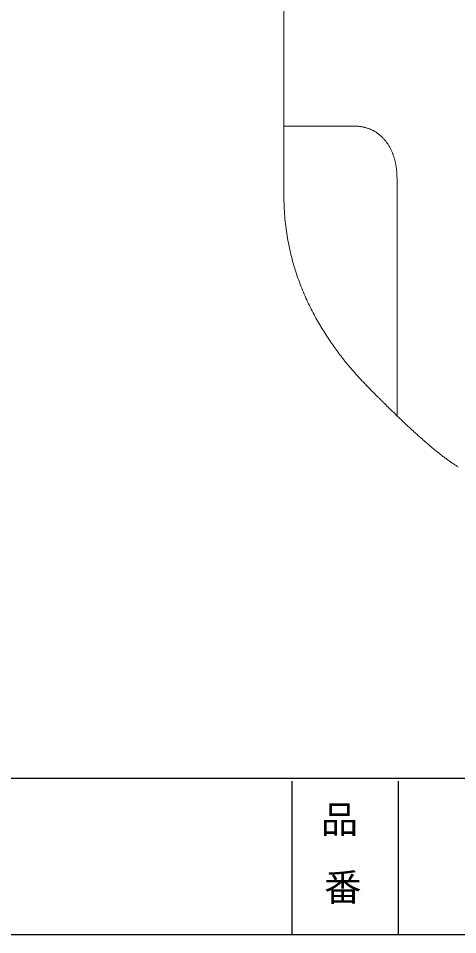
# Model space of a CAD drawing. Units: millimetres on the paper. Extents: x -142 to 142, y -95 to 95.
# Drawn here: x -58.1 to -28.5, y -94.8 to -33.3 of the extents above; entities that cross this region are included whole.
import ezdxf
from ezdxf.enums import TextEntityAlignment as Align

# ---------------------------------------------------------------- set-up
doc = ezdxf.new("R2010")
doc.units = ezdxf.units.MM
doc.layers.add('0-3_枠', color=7, linetype='Continuous')
doc.layers.add('0-7__レイヤー_', color=7, linetype='Continuous', lineweight=18)
doc.styles.add('ＭＳ ゴシック', font='')
doc.styles.get('ＭＳ ゴシック').set_extended_font_data('MS Gothic')

msp = doc.modelspace()

# ---------------------------------------------------------------- linework, layer by layer
at = {"layer": '0-3_枠'}
for p, q in [((141.803, -84.358), (-141.803, -84.354)), ((-39.681, -84.522), (-39.681, -94.842)), ((-32.546, -84.522), (-32.546, -94.842))]:
    msp.add_line(p, q, dxfattribs=at)
msp.add_lwpolyline([(-141.803, 94.842), (141.803, 94.842), (141.803, -94.842), (-141.803, -94.842)], close=True, dxfattribs=at)
at = {"layer": '0-7__レイヤー_'}
for p, q in [((-40.221, -32.682), (-40.221, -45.198)), ((-32.62, -43.999), (-32.62, -59.979))]:
    msp.add_line(p, q, dxfattribs=at)
for points in [[(-40.222, -40.511), (-40.221, -40.511), (-40.219, -40.511), (-40.215, -40.511), (-40.21, -40.511), (-40.203, -40.511), (-40.195, -40.511), (-40.185, -40.511), (-40.174, -40.511), (-40.162, -40.511), (-40.148, -40.511), (-40.133, -40.511), (-40.117, -40.511), (-40.099, -40.511), (-40.08, -40.511), (-40.06, -40.511), (-40.039, -40.511), (-40.016, -40.511), (-39.992, -40.511), (-39.967, -40.511), (-39.941, -40.511), (-39.914, -40.511), (-39.886, -40.511), (-39.856, -40.511), (-39.826, -40.511), (-39.794, -40.511), (-39.762, -40.511), (-39.729, -40.511), (-39.694, -40.511), (-39.659, -40.511), (-39.622, -40.511), (-39.585, -40.511), (-39.547, -40.511), (-39.508, -40.511), (-39.468, -40.511), (-39.428, -40.511), (-39.386, -40.511), (-39.344, -40.511), (-39.301, -40.511), (-39.257, -40.511)], [(-39.257, -40.511), (-39.213, -40.511), (-39.168, -40.511), (-39.122, -40.511), (-39.076, -40.511), (-39.029, -40.511), (-38.981, -40.511), (-38.933, -40.511), (-38.884, -40.511), (-38.834, -40.511), (-38.785, -40.511), (-38.734, -40.511), (-38.683, -40.511), (-38.632, -40.511), (-38.58, -40.511), (-38.528, -40.511), (-38.475, -40.511), (-38.422, -40.511), (-38.369, -40.511), (-38.315, -40.511), (-38.262, -40.511), (-38.207, -40.511), (-38.153, -40.511), (-38.098, -40.511), (-38.043, -40.511), (-37.988, -40.511), (-37.932, -40.511), (-37.877, -40.511), (-37.821, -40.511), (-37.765, -40.511), (-37.71, -40.511), (-37.654, -40.511), (-37.598, -40.511), (-37.541, -40.511), (-37.485, -40.511), (-37.429, -40.511), (-37.373, -40.511), (-37.317, -40.511), (-37.261, -40.511), (-37.206, -40.511)], [(-37.206, -40.511), (-37.15, -40.511), (-37.094, -40.511), (-37.039, -40.511), (-36.984, -40.511), (-36.929, -40.511), (-36.874, -40.511), (-36.819, -40.511), (-36.765, -40.511), (-36.711, -40.511), (-36.657, -40.511), (-36.604, -40.511), (-36.551, -40.511), (-36.498, -40.511), (-36.446, -40.511), (-36.394, -40.511), (-36.342, -40.511), (-36.291, -40.511), (-36.241, -40.511), (-36.191, -40.511), (-36.141, -40.511), (-36.093, -40.511), (-36.044, -40.511), (-35.996, -40.511), (-35.949, -40.511), (-35.903, -40.511), (-35.857, -40.511), (-35.811, -40.511), (-35.767, -40.511), (-35.723, -40.511), (-35.68, -40.511), (-35.637, -40.511), (-35.596, -40.511), (-35.555, -40.511), (-35.509, -40.511), (-35.459, -40.512), (-35.408, -40.514), (-35.358, -40.516), (-35.309, -40.519), (-35.26, -40.523)], [(-35.26, -40.523), (-35.211, -40.527), (-35.163, -40.532), (-35.116, -40.538), (-35.068, -40.545), (-35.021, -40.553), (-34.975, -40.561), (-34.929, -40.57), (-34.883, -40.579), (-34.838, -40.589), (-34.794, -40.6), (-34.749, -40.612), (-34.706, -40.624), (-34.662, -40.637), (-34.619, -40.651), (-34.577, -40.665), (-34.535, -40.68), (-34.493, -40.696), (-34.452, -40.712), (-34.411, -40.729), (-34.371, -40.746), (-34.331, -40.765), (-34.292, -40.783), (-34.253, -40.803), (-34.214, -40.823), (-34.176, -40.843), (-34.139, -40.865), (-34.102, -40.886), (-34.065, -40.909), (-34.029, -40.932), (-33.993, -40.955), (-33.957, -40.979), (-33.923, -41.004), (-33.888, -41.029), (-33.854, -41.055), (-33.82, -41.081), (-33.787, -41.108), (-33.755, -41.136), (-33.722, -41.164), (-33.691, -41.192)], [(-33.691, -41.192), (-33.659, -41.221), (-33.628, -41.251), (-33.598, -41.281), (-33.568, -41.311), (-33.539, -41.342), (-33.51, -41.374), (-33.481, -41.406), (-33.453, -41.438), (-33.425, -41.471), (-33.398, -41.505), (-33.371, -41.538), (-33.345, -41.573), (-33.319, -41.608), (-33.294, -41.643), (-33.269, -41.679), (-33.244, -41.715), (-33.22, -41.751), (-33.197, -41.788), (-33.174, -41.825), (-33.151, -41.863), (-33.129, -41.901), (-33.107, -41.94), (-33.086, -41.979), (-33.065, -42.018), (-33.045, -42.058), (-33.025, -42.098), (-33.006, -42.139), (-32.987, -42.18), (-32.968, -42.221), (-32.95, -42.262), (-32.933, -42.304), (-32.916, -42.347), (-32.899, -42.389), (-32.883, -42.432), (-32.868, -42.476), (-32.853, -42.519), (-32.838, -42.563), (-32.824, -42.607), (-32.81, -42.652)], [(-32.81, -42.652), (-32.797, -42.697), (-32.784, -42.742), (-32.772, -42.787), (-32.76, -42.833), (-32.749, -42.879), (-32.738, -42.925), (-32.727, -42.971), (-32.717, -43.018), (-32.708, -43.065), (-32.699, -43.112), (-32.691, -43.16), (-32.683, -43.208), (-32.675, -43.256), (-32.668, -43.304), (-32.661, -43.352), (-32.655, -43.401), (-32.65, -43.45), (-32.645, -43.499), (-32.64, -43.548), (-32.636, -43.597), (-32.632, -43.647), (-32.629, -43.697), (-32.626, -43.747), (-32.624, -43.797), (-32.623, -43.847), (-32.621, -43.897), (-32.621, -43.948), (-32.62, -43.999)], [(-40.134, -46.913), (-40.151, -46.746), (-40.165, -46.579), (-40.178, -46.41), (-40.19, -46.24), (-40.199, -46.069), (-40.207, -45.897), (-40.214, -45.724), (-40.218, -45.549), (-40.221, -45.374), (-40.222, -45.198)], [(-38.506, -52.571), (-38.566, -52.446), (-38.625, -52.321), (-38.684, -52.195), (-38.742, -52.067), (-38.799, -51.938), (-38.855, -51.808), (-38.911, -51.677), (-38.966, -51.545), (-39.02, -51.412), (-39.073, -51.278), (-39.125, -51.143), (-39.177, -51.006), (-39.227, -50.869), (-39.277, -50.73), (-39.325, -50.591), (-39.373, -50.45), (-39.419, -50.308), (-39.465, -50.165), (-39.509, -50.021), (-39.552, -49.876), (-39.594, -49.73), (-39.635, -49.582), (-39.675, -49.434), (-39.714, -49.285), (-39.751, -49.134), (-39.788, -48.982), (-39.823, -48.83), (-39.856, -48.676), (-39.889, -48.521), (-39.92, -48.365), (-39.949, -48.208), (-39.978, -48.05), (-40.004, -47.891), (-40.03, -47.73), (-40.054, -47.569), (-40.076, -47.407), (-40.097, -47.243), (-40.117, -47.079), (-40.134, -46.913)], [(-35.918, -56.55), (-35.985, -56.469), (-36.051, -56.387), (-36.118, -56.304), (-36.186, -56.22), (-36.253, -56.135), (-36.321, -56.049), (-36.389, -55.961), (-36.457, -55.873), (-36.525, -55.783), (-36.593, -55.692), (-36.661, -55.6), (-36.73, -55.507), (-36.798, -55.413), (-36.866, -55.318), (-36.935, -55.221), (-37.003, -55.124), (-37.071, -55.025), (-37.139, -54.925), (-37.207, -54.824), (-37.275, -54.722), (-37.343, -54.619), (-37.411, -54.515), (-37.478, -54.409), (-37.545, -54.303), (-37.612, -54.195), (-37.678, -54.086), (-37.745, -53.976), (-37.811, -53.865), (-37.876, -53.753), (-37.941, -53.64), (-38.006, -53.525), (-38.07, -53.41), (-38.134, -53.293), (-38.197, -53.176), (-38.26, -53.057), (-38.323, -52.937), (-38.384, -52.816), (-38.445, -52.694), (-38.506, -52.571)], [(-33.821, -58.8), (-33.857, -58.764), (-33.894, -58.727), (-33.932, -58.689), (-33.971, -58.65), (-34.012, -58.609), (-34.054, -58.568), (-34.096, -58.525), (-34.14, -58.481), (-34.185, -58.436), (-34.232, -58.39), (-34.279, -58.343), (-34.327, -58.294), (-34.376, -58.245), (-34.426, -58.194), (-34.477, -58.142), (-34.529, -58.089), (-34.582, -58.035), (-34.636, -57.979), (-34.69, -57.923), (-34.745, -57.865), (-34.802, -57.806), (-34.858, -57.746), (-34.916, -57.685), (-34.974, -57.622), (-35.033, -57.559), (-35.093, -57.494), (-35.153, -57.428), (-35.214, -57.361), (-35.276, -57.293), (-35.338, -57.224), (-35.401, -57.154), (-35.464, -57.082), (-35.527, -57.01), (-35.591, -56.936), (-35.656, -56.861), (-35.721, -56.785), (-35.786, -56.708), (-35.852, -56.629), (-35.918, -56.55)], [(-33.44, -59.179), (-33.48, -59.139), (-33.521, -59.099), (-33.56, -59.059), (-33.599, -59.021), (-33.638, -58.982), (-33.675, -58.945), (-33.713, -58.908), (-33.749, -58.871), (-33.785, -58.835), (-33.821, -58.8)], [(-31.538, -60.997), (-31.592, -60.947), (-31.646, -60.898), (-31.699, -60.849), (-31.753, -60.799), (-31.806, -60.75), (-31.859, -60.7), (-31.912, -60.651), (-31.965, -60.602), (-32.017, -60.553), (-32.069, -60.503), (-32.122, -60.455), (-32.173, -60.406), (-32.225, -60.357), (-32.276, -60.308), (-32.327, -60.26), (-32.378, -60.212), (-32.428, -60.164), (-32.478, -60.116), (-32.528, -60.068), (-32.577, -60.021), (-32.626, -59.973), (-32.675, -59.927), (-32.723, -59.88), (-32.771, -59.833), (-32.819, -59.787), (-32.866, -59.741), (-32.913, -59.696), (-32.959, -59.651), (-33.005, -59.606), (-33.051, -59.561), (-33.096, -59.517), (-33.141, -59.474), (-33.185, -59.43), (-33.229, -59.387), (-33.272, -59.345), (-33.315, -59.302), (-33.357, -59.261), (-33.399, -59.22), (-33.44, -59.179)], [(-29.426, -62.782), (-29.478, -62.743), (-29.53, -62.703), (-29.582, -62.663), (-29.635, -62.623), (-29.688, -62.581), (-29.741, -62.54), (-29.794, -62.498), (-29.847, -62.456), (-29.901, -62.413), (-29.954, -62.37), (-30.008, -62.326), (-30.062, -62.282), (-30.116, -62.238), (-30.171, -62.193), (-30.225, -62.148), (-30.279, -62.102), (-30.334, -62.057), (-30.389, -62.011), (-30.443, -61.964), (-30.498, -61.918), (-30.553, -61.871), (-30.608, -61.824), (-30.663, -61.777), (-30.718, -61.729), (-30.773, -61.681), (-30.828, -61.633), (-30.883, -61.585), (-30.938, -61.537), (-30.992, -61.488), (-31.047, -61.44), (-31.102, -61.391), (-31.157, -61.342), (-31.212, -61.293), (-31.266, -61.244), (-31.321, -61.194), (-31.375, -61.145), (-31.43, -61.096), (-31.484, -61.046), (-31.538, -60.997)], [(-28.502, -63.411), (-28.547, -63.384), (-28.593, -63.356), (-28.639, -63.327), (-28.685, -63.298), (-28.732, -63.268), (-28.78, -63.238), (-28.827, -63.207), (-28.875, -63.175), (-28.924, -63.142), (-28.973, -63.109), (-29.022, -63.075), (-29.071, -63.04), (-29.121, -63.005), (-29.171, -62.969), (-29.222, -62.933), (-29.272, -62.896), (-29.323, -62.858), (-29.375, -62.82), (-29.426, -62.782)]]:
    msp.add_lwpolyline(points, dxfattribs=at)

# ---------------------------------------------------------------- texts
at = {"layer": '0-3_枠', "style": 'ＭＳ ゴシック'}
for s, p in [('品', (-37.741, -88.569)), ('番', (-37.514, -93.119))]:
    msp.add_text(s, height=1.833, dxfattribs=at).set_placement(p, align=Align.BOTTOM_LEFT)

doc.saveas('drawing.dxf')
